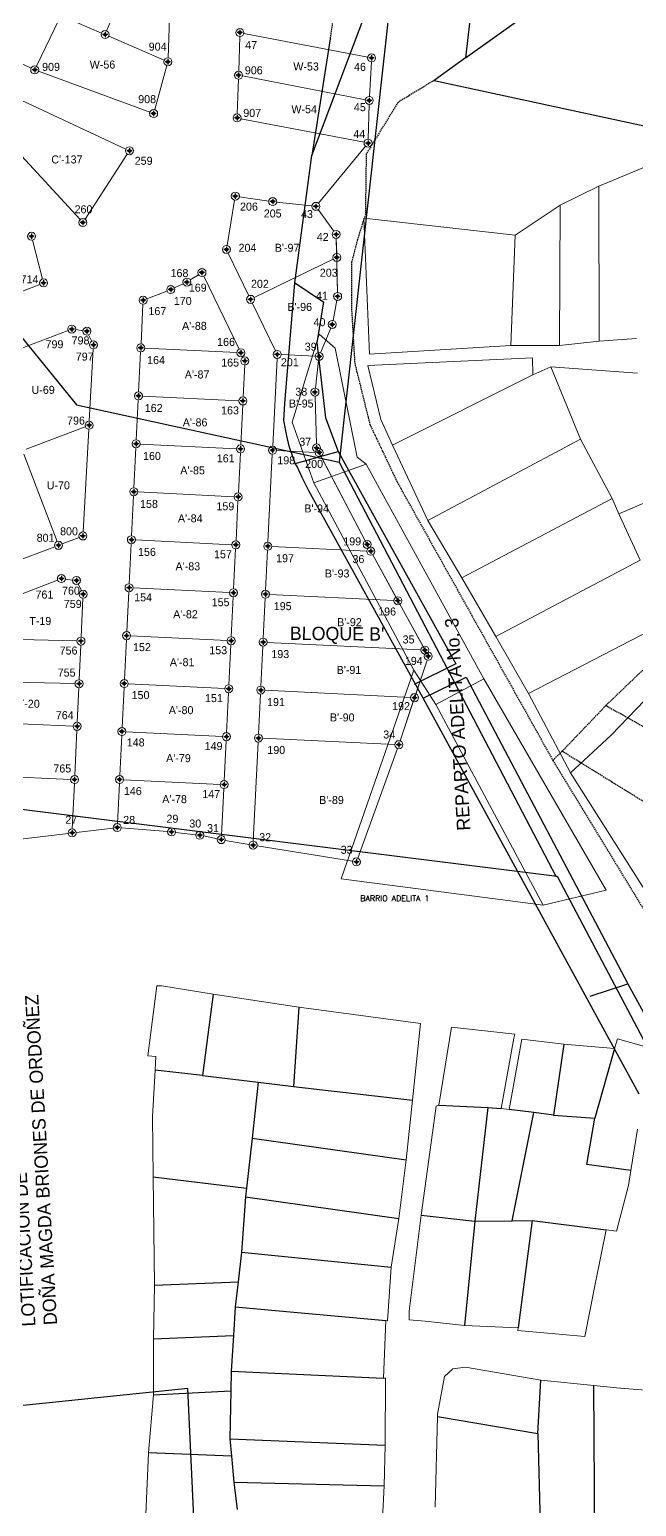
# Model space of a CAD drawing. Header units: millimetres. Extents: x 612074 to 614541, y 1316471 to 1317841.
# Drawn here: x 613299.2 to 613413, y 1317336.6 to 1317613.4 of the extents above; entities that cross this region are included whole.
import ezdxf
from ezdxf.enums import TextEntityAlignment as Align

# ---------------------------------------------------------------- set-up
doc = ezdxf.new("R2010")
doc.units = ezdxf.units.MM
doc.linetypes.add('HIDDEN', pattern=[0.375, 0.25, -0.125])
doc.layers.add('CAPA ROJA', color=1, linetype='Continuous')
doc.styles.add('MtXpl_Txt', font='txt_____.ttf')
doc.styles.add('Styledgn003', font='dgn003.shx')

msp = doc.modelspace()

# ---------------------------------------------------------------- linework, layer by layer
at = {"layer": 'CAPA ROJA', "color": 1, "linetype": 'HIDDEN'}
for p, q in [((613359.05, 1317635.34), (613355.54, 1317611.66)), ((613375.04, 1317603.86), (613368.28, 1317599.76)), ((613368.28, 1317599.76), (613362.31, 1317590.05)), ((613362.31, 1317590.05), (613362.17, 1317578.77)), ((613362.17, 1317578.77), (613360.67, 1317574.04)), ((613360.67, 1317574.04), (613359.57, 1317569.78)), ((613359.57, 1317569.78), (613359.57, 1317561.08)), ((613359.57, 1317561.08), (613360.17, 1317550.86)), ((613360.17, 1317550.86), (613363.01, 1317539.39)), ((613363.01, 1317539.39), (613368.11, 1317528.61)), ((613368.11, 1317528.61), (613397.3, 1317476.44)), ((613415.79, 1317494.91), (613407.25, 1317486.72)), ((613407.25, 1317486.72), (613399.07, 1317478.17)), ((613407.25, 1317486.72), (613439.41, 1317468.76)), ((613399.07, 1317478.17), (613397.3, 1317476.44)), ((613397.3, 1317476.44), (613416, 1317445.76)), ((613399.07, 1317478.17), (613429.51, 1317459.36))]:
    msp.add_line(p, q, dxfattribs=at)
at = {"layer": 'CAPA ROJA', "color": 1, "linetype": 'Continuous'}
for p, q in [((613384.31, 1317636.87), (613380.94, 1317608.11)), ((613352.15, 1317589.8), (613368.31, 1317632.69)), ((613368.31, 1317632.69), (613357.28, 1317532.31)), ((613380.94, 1317608.11), (613400.54, 1317622.11)), ((613355.54, 1317611.66), (613352.15, 1317589.8)), ((613380.94, 1317608.11), (613375.04, 1317603.86)), ((613375.04, 1317603.86), (613507.98, 1317575.1)), ((613348.93, 1317565.94), (613352.15, 1317589.8)), ((613281.36, 1317575.87), (613308, 1317543.05)), ((613347.09, 1317543.33), (613348.93, 1317565.94)), ((613348.93, 1317565.94), (613354.3, 1317562.36)), ((613354.3, 1317562.36), (613353.05, 1317554.66)), ((613353.05, 1317554.66), (613354.69, 1317540.61)), ((613308, 1317543.05), (613357.28, 1317532.31)), ((613346.9, 1317540.11), (613347.09, 1317543.33)), ((613347.46, 1317537.25), (613346.9, 1317540.11)), ((613354.69, 1317540.61), (613357.04, 1317534.3)), ((613347.87, 1317535.31), (613347.46, 1317537.25)), ((613349, 1317532.06), (613347.87, 1317535.31)), ((613349, 1317532.06), (613357.04, 1317534.3)), ((613349.37, 1317531.54), (613349, 1317532.06)), ((613357.04, 1317534.3), (613379.13, 1317494.51)), ((613357.28, 1317532.31), (613397.84, 1317454.74)), ((613350.38, 1317529.31), (613349.37, 1317531.54)), ((613351.54, 1317526.94), (613350.38, 1317529.31)), ((613372.97, 1317488.11), (613351.54, 1317526.94)), ((613379.13, 1317494.51), (613371.31, 1317490.64)), ((613372.97, 1317488.11), (613381.05, 1317492.02)), ((613381.05, 1317492.02), (613411.36, 1317434.57)), ((613413.51, 1317413.9), (613372.97, 1317488.11)), ((613285.06, 1317468.86), (613398.1, 1317454.74)), ((613397.84, 1317454.74), (613398.1, 1317454.74)), ((613398.1, 1317454.74), (613423.45, 1317406.67)), ((613404.27, 1317432.23), (613411.36, 1317434.57)), ((613411.36, 1317434.57), (613421.95, 1317415.09)), ((613328.89, 1317358.75), (613287.98, 1317354.48)), ((613333.36, 1317262.67), (613328.89, 1317358.75))]:
    msp.add_line(p, q, dxfattribs=at)
at = {"layer": 'CAPA ROJA', "color": 1, "linetype": 'Continuous', "lineweight": 13}
for p, q in [((613313.67, 1317613.14), (613320.22, 1317628.29)), ((613320.22, 1317628.29), (613313.67, 1317613.14)), ((613325.19, 1317608.11), (613325.8, 1317625.93)), ((613299.51, 1317606.17), (613276.45, 1317616.98)), ((613300.51, 1317606.52), (613304.79, 1317615.35)), ((613304.79, 1317615.35), (613300.51, 1317606.52)), ((613305.8, 1317615.73), (613312.69, 1317612.75)), ((613305.8, 1317615.73), (613312.69, 1317612.75)), ((613314.06, 1317612.16), (613324.48, 1317607.66)), ((613314.06, 1317612.16), (613324.48, 1317607.66)), ((613338.63, 1317612.08), (613338.43, 1317605.59)), ((613362.6, 1317608.22), (613339.39, 1317612.69)), ((613362.6, 1317608.22), (613339.39, 1317612.69)), ((613324.96, 1317606.64), (613322.68, 1317598.39)), ((613362.94, 1317600.87), (613363.29, 1317607.33)), ((613362.94, 1317600.87), (613363.29, 1317607.33)), ((613321.77, 1317597.92), (613300.89, 1317605.59)), ((613338.37, 1317604.09), (613338.13, 1317597.59)), ((613339.14, 1317604.7), (613362.16, 1317600.26)), ((613362.16, 1317600.26), (613339.14, 1317604.7)), ((613296.83, 1317600.56), (613317.26, 1317591.01)), ((613362.68, 1317592.88), (613362.88, 1317599.37)), ((613362.68, 1317592.88), (613362.88, 1317599.37)), ((613338.84, 1317596.7), (613361.92, 1317592.27)), ((613308.7, 1317577.8), (613292.74, 1317595.09)), ((613317.53, 1317590.06), (613309.62, 1317577.87)), ((613353.37, 1317580.85), (613362.18, 1317591.55)), ((613405.94, 1317584.03), (613414.77, 1317587.73)), ((613344.05, 1317581.27), (613338.53, 1317582.08)), ((613398.67, 1317580.48), (613405.94, 1317584.03)), ((613405.94, 1317584.03), (613405.98, 1317554.99)), ((613337.66, 1317581.45), (613336.23, 1317572.93)), ((613352.15, 1317580.35), (613345.53, 1317581.08)), ((613356.23, 1317575.63), (613353.34, 1317579.66)), ((613356.23, 1317575.63), (613353.34, 1317579.66)), ((613390.26, 1317574.85), (613398.67, 1317580.48)), ((613398.56, 1317554.21), (613398.67, 1317580.48)), ((613361.86, 1317578.08), (613390.26, 1317574.85)), ((613362.93, 1317552.59), (613361.86, 1317578.08)), ((613301.65, 1317566.63), (613299.77, 1317573.93)), ((613356.95, 1317564.15), (613356.69, 1317574.27)), ((613356.8, 1317571.44), (613356.7, 1317574.27)), ((613389.41, 1317554.16), (613390.26, 1317574.85)), ((613336.44, 1317571.51), (613340.31, 1317563.52)), ((613356.15, 1317570.36), (613341.31, 1317563.17)), ((613341.31, 1317563.17), (613356.15, 1317570.36)), ((613356.95, 1317564.15), (613356.84, 1317569.94)), ((613275.79, 1317555.97), (613301.14, 1317565.64)), ((613328.03, 1317565.76), (613326.36, 1317564.98)), ((613330.91, 1317567.46), (613329.35, 1317566.47)), ((613338.51, 1317553.49), (613331.87, 1317567.19)), ((613324.98, 1317564.4), (613321.21, 1317562.94)), ((613356.1, 1317558.86), (613356.83, 1317562.66)), ((613356.1, 1317558.86), (613356.83, 1317562.66)), ((613320.47, 1317561.93), (613320.11, 1317554.49)), ((613340.97, 1317562.17), (613345.31, 1317553.2)), ((613306.43, 1317556.99), (613292.22, 1317551.6)), ((613309.22, 1317556.97), (613307.87, 1317557.16)), ((613353.78, 1317552.84), (613355.67, 1317557.43)), ((613353.78, 1317552.84), (613355.67, 1317557.43)), ((613310.87, 1317554.97), (613310.29, 1317556.2)), ((613348.42, 1317539.8), (613353.5, 1317556.34)), ((613353.5, 1317556.34), (613356.51, 1317553.69)), ((613389.41, 1317554.16), (613362.93, 1317552.59)), ((613398.56, 1317554.21), (613389.41, 1317554.16)), ((613405.98, 1317554.99), (613398.56, 1317554.21)), ((613413, 1317555.48), (613405.98, 1317554.99)), ((613310.41, 1317539.98), (613311.15, 1317553.54)), ((613320.03, 1317552.99), (613319.66, 1317545.5)), ((613338.09, 1317552.85), (613320.82, 1317553.7)), ((613320.82, 1317553.7), (613338.09, 1317552.85)), ((613339.25, 1317551.97), (613339.16, 1317552.14)), ((613345.6, 1317551.78), (613344.79, 1317535.3)), ((613352.74, 1317552.18), (613346.39, 1317552.49)), ((613346.39, 1317552.49), (613352.74, 1317552.18)), ((613352.8, 1317546.21), (613353.4, 1317551.4)), ((613352.8, 1317546.21), (613353.4, 1317551.4)), ((613356.51, 1317553.69), (613360.62, 1317533.27)), ((613362.65, 1317550.45), (613393.5, 1317551.89)), ((613393.5, 1317551.89), (613393.57, 1317548.67)), ((613339.24, 1317544.54), (613339.54, 1317550.54)), ((613365.05, 1317540.34), (613362.65, 1317550.45)), ((613393.57, 1317548.67), (613367.24, 1317535.54)), ((613393.57, 1317548.67), (613396.95, 1317550.17)), ((613396.95, 1317550.17), (613413.15, 1317549.01)), ((613396.95, 1317550.17), (613402.5, 1317536.61)), ((613319.59, 1317544), (613319.22, 1317536.51)), ((613338.46, 1317543.83), (613320.37, 1317544.72)), ((613320.37, 1317544.72), (613338.46, 1317543.83)), ((613338.8, 1317535.55), (613339.17, 1317543.04)), ((613353, 1317535.74), (613352.74, 1317544.71)), ((613353, 1317535.74), (613352.74, 1317544.71)), ((613367.24, 1317535.54), (613365.05, 1317540.34)), ((613298.6, 1317534.77), (613309.67, 1317538.97)), ((613309.67, 1317538.97), (613298.6, 1317534.77)), ((613309.27, 1317519.24), (613310.33, 1317538.49)), ((613352.52, 1317528.43), (613348.42, 1317539.8)), ((613319.15, 1317535.02), (613318.78, 1317527.53)), ((613338.01, 1317534.84), (613319.93, 1317535.73)), ((613319.93, 1317535.73), (613338.01, 1317534.84)), ((613353.13, 1317534.78), (613353.37, 1317534.32)), ((613373.89, 1317521.4), (613367.24, 1317535.54)), ((613402.5, 1317536.61), (613373.89, 1317521.4)), ((613402.5, 1317536.61), (613408.42, 1317525.54)), ((613298.16, 1317533.8), (613304.37, 1317517.45)), ((613304.37, 1317517.45), (613298.16, 1317533.8)), ((613338.36, 1317526.56), (613338.73, 1317534.05)), ((613344.72, 1317533.8), (613343.91, 1317517.32)), ((613352.73, 1317534.16), (613345.51, 1317534.51)), ((613345.51, 1317534.51), (613352.73, 1317534.16)), ((613362.34, 1317531.95), (613352.52, 1317528.43)), ((613362.84, 1317516.29), (613353.37, 1317534.32)), ((613362.14, 1317517.56), (613353.82, 1317533.45)), ((613360.62, 1317533.27), (613362.34, 1317531.95)), ((613362.34, 1317531.95), (613384.37, 1317491.73)), ((613337.57, 1317525.85), (613319.49, 1317526.74)), ((613319.49, 1317526.74), (613337.57, 1317525.85)), ((613371.26, 1317493.33), (613352.52, 1317528.43)), ((613419.4, 1317526.82), (613409.65, 1317522.65)), ((613318.7, 1317526.03), (613318.34, 1317518.54)), ((613337.92, 1317517.58), (613338.28, 1317525.07)), ((613380.26, 1317510.65), (613408.42, 1317525.54)), ((613409.65, 1317522.65), (613408.42, 1317525.54)), ((613380.26, 1317510.65), (613373.89, 1317521.4)), ((613413.67, 1317513.93), (613409.65, 1317522.65)), ((613305.34, 1317517.01), (613308.53, 1317518.22)), ((613295.99, 1317513.46), (613303.94, 1317516.48)), ((613318.26, 1317517.04), (613317.89, 1317509.55)), ((613337.13, 1317516.86), (613319.05, 1317517.75)), ((613319.05, 1317517.75), (613337.13, 1317516.86)), ((613337.47, 1317508.59), (613337.84, 1317516.08)), ((613343.84, 1317515.82), (613343.47, 1317508.33)), ((613362.44, 1317515.66), (613344.62, 1317516.54)), ((613344.62, 1317516.54), (613362.44, 1317515.66)), ((613362.82, 1317516.28), (613362.85, 1317516.24)), ((613373.6, 1317496.61), (613363.54, 1317514.97)), ((613367.9, 1317507.02), (613363.54, 1317514.97)), ((613386.61, 1317499.64), (613413.67, 1317513.93)), ((613304.48, 1317510.23), (613292.33, 1317505.5)), ((613307.27, 1317510.24), (613305.92, 1317510.41)), ((613386.61, 1317499.64), (613380.26, 1317510.65)), ((613308.93, 1317508.25), (613308.34, 1317509.47)), ((613317.82, 1317508.05), (613317.45, 1317500.56)), ((613336.69, 1317507.88), (613318.61, 1317508.77)), ((613318.61, 1317508.77), (613336.69, 1317507.88)), ((613337.03, 1317499.6), (613337.4, 1317507.09)), ((613367.51, 1317506.4), (613344.18, 1317507.55)), ((613344.18, 1317507.55), (613367.51, 1317506.4)), ((613308.89, 1317499.55), (613309.23, 1317506.82)), ((613343.39, 1317506.84), (613343.03, 1317499.35)), ((613372.97, 1317497.76), (613368.62, 1317505.71)), ((613419.3, 1317502.77), (613392.72, 1317488.96)), ((613308.11, 1317498.82), (613294.74, 1317499.14)), ((613294.74, 1317499.14), (613308.11, 1317498.82)), ((613317.38, 1317499.07), (613317.01, 1317491.58)), ((613336.25, 1317498.89), (613318.16, 1317499.78)), ((613318.16, 1317499.78), (613336.25, 1317498.89)), ((613392.72, 1317488.96), (613386.61, 1317499.64)), ((613308.52, 1317491.56), (613308.82, 1317498.05)), ((613336.59, 1317490.61), (613336.96, 1317498.1)), ((613342.95, 1317497.85), (613342.59, 1317490.36)), ((613342.95, 1317497.85), (613342.59, 1317490.36)), ((613372.58, 1317497.14), (613343.74, 1317498.56)), ((613343.74, 1317498.56), (613372.58, 1317497.14)), ((613372.58, 1317497.14), (613343.74, 1317498.56)), ((613343.74, 1317498.56), (613372.58, 1317497.14)), ((613373.6, 1317496.61), (613373.69, 1317496.45)), ((613373.6, 1317496.61), (613373.69, 1317496.45)), ((613357.62, 1317454.24), (613371.26, 1317493.33)), ((613368.68, 1317480.09), (613373.72, 1317495.24)), ((613371.26, 1317493.33), (613375.35, 1317486.93)), ((613371.62, 1317488.9), (613373.72, 1317495.24)), ((613371.62, 1317488.9), (613373.72, 1317495.24)), ((613289.22, 1317491.27), (613307.74, 1317490.83)), ((613307.74, 1317490.83), (613289.22, 1317491.27)), ((613335.81, 1317489.9), (613317.72, 1317490.79)), ((613317.72, 1317490.79), (613335.81, 1317489.9)), ((613384.37, 1317491.73), (613375.35, 1317486.93)), ((613384.37, 1317491.73), (613407.29, 1317452.09)), ((613308.16, 1317483.57), (613308.45, 1317490.06)), ((613316.94, 1317490.08), (613316.57, 1317482.59)), ((613336.15, 1317481.63), (613336.52, 1317489.11)), ((613342.51, 1317488.86), (613342.14, 1317481.37)), ((613370.63, 1317488.23), (613343.3, 1317489.57)), ((613343.3, 1317489.57), (613370.63, 1317488.23)), ((613370.63, 1317488.23), (613343.3, 1317489.57)), ((613343.3, 1317489.57), (613370.63, 1317488.23)), ((613400.6, 1317474.08), (613392.72, 1317488.96)), ((613414.56, 1317487.74), (613408.22, 1317481.18)), ((613368.68, 1317480.09), (613371.14, 1317487.48)), ((613395.5, 1317449.33), (613375.35, 1317486.93)), ((613292.22, 1317483.55), (613307.37, 1317482.85)), ((613307.37, 1317482.85), (613292.22, 1317483.55)), ((613307.7, 1317473.58), (613308.09, 1317482.07)), ((613316.49, 1317481.09), (613316.12, 1317473.6)), ((613335.36, 1317480.91), (613317.28, 1317481.8)), ((613317.28, 1317481.8), (613335.36, 1317480.91)), ((613335.71, 1317472.64), (613336.08, 1317480.13)), ((613342.07, 1317479.87), (613341.16, 1317461.3)), ((613367.69, 1317479.42), (613342.86, 1317480.59)), ((613342.86, 1317480.59), (613367.69, 1317479.42)), ((613408.22, 1317481.18), (613400.6, 1317474.08)), ((613360.73, 1317458.11), (613368.19, 1317478.68)), ((613360.73, 1317458.11), (613368.19, 1317478.68)), ((613286.36, 1317473.81), (613306.91, 1317472.86)), ((613306.91, 1317472.86), (613286.36, 1317473.81)), ((613419.57, 1317444.18), (613400.6, 1317474.08)), ((613307.23, 1317463.59), (613307.63, 1317472.08)), ((613316.05, 1317472.1), (613315.69, 1317464.59)), ((613334.92, 1317471.93), (613316.84, 1317472.82)), ((613316.84, 1317472.82), (613334.92, 1317471.93)), ((613335.2, 1317462.33), (613335.63, 1317471.14)), ((613288.85, 1317460.63), (613306.46, 1317462.75)), ((613288.85, 1317460.63), (613306.46, 1317462.75)), ((613307.94, 1317462.93), (613314.91, 1317463.75)), ((613316.4, 1317463.78), (613325.09, 1317463.08)), ((613316.4, 1317463.78), (613325.09, 1317463.08)), ((613326.58, 1317462.94), (613330.36, 1317462.51)), ((613326.58, 1317462.94), (613330.36, 1317462.51)), ((613331.84, 1317462.27), (613334.43, 1317461.73)), ((613331.84, 1317462.27), (613334.43, 1317461.73)), ((613335.9, 1317461.45), (613340.38, 1317460.68)), ((613341.86, 1317460.43), (613359.74, 1317457.52)), ((613341.86, 1317460.43), (613359.74, 1317457.52)), ((613387.45, 1317450.38), (613357.62, 1317454.24)), ((613407.29, 1317452.09), (613395.5, 1317449.33)), ((613395.5, 1317449.33), (613387.45, 1317450.38)), ((613321.41, 1317421.04), (613323.05, 1317434.21)), ((613323.05, 1317434.21), (613324.03, 1317434.21)), ((613324.03, 1317434.21), (613333.61, 1317432.65)), ((613333.61, 1317432.65), (613349.69, 1317430.18)), ((613349.69, 1317430.18), (613372.47, 1317427.12)), ((613372.47, 1317427.12), (613370.97, 1317412.75)), ((613375.95, 1317411.85), (613378.33, 1317426.46)), ((613378.33, 1317426.46), (613390.17, 1317425.12)), ((613387.63, 1317411.22), (613389.98, 1317424.4)), ((613389.12, 1317411.03), (613391.47, 1317424.22)), ((613390.17, 1317425.12), (613389.98, 1317424.4)), ((613391.47, 1317424.22), (613399.36, 1317423.24)), ((613408.87, 1317422.41), (613409.44, 1317424.26)), ((613409.44, 1317424.26), (613418.46, 1317421.69)), ((613399.36, 1317423.24), (613408.87, 1317422.41)), ((613322.92, 1317420.92), (613321.41, 1317421.04)), ((613322.28, 1317409.61), (613322.75, 1317418.38)), ((613322.75, 1317418.38), (613322.92, 1317420.92)), ((613370.97, 1317412.75), (613369.83, 1317401.58)), ((613372.65, 1317391.23), (613375.44, 1317411.66)), ((613375.44, 1317411.66), (613375.95, 1317411.85)), ((613389.12, 1317411.03), (613387.63, 1317411.22)), ((613322.41, 1317398.37), (613322.28, 1317409.61)), ((613413.2, 1317407.32), (613411.94, 1317399.58)), ((613369.83, 1317401.58), (613368.45, 1317390.57)), ((613411.94, 1317399.58), (613411.49, 1317396.79)), ((613322.65, 1317378.09), (613322.41, 1317398.37)), ((613411.49, 1317396.79), (613409.21, 1317388.21)), ((613370.36, 1317373.19), (613372.65, 1317391.23)), ((613367.03, 1317381.45), (613368.45, 1317390.57)), ((613407.28, 1317388.45), (613405.24, 1317378.28)), ((613409.21, 1317388.21), (613407.28, 1317388.45)), ((613366.34, 1317371.4), (613367.03, 1317381.45)), ((613322.46, 1317368.05), (613322.65, 1317378.09)), ((613405.24, 1317378.28), (613403.3, 1317368.44)), ((613365.58, 1317360.68), (613365.98, 1317371.44)), ((613365.98, 1317371.44), (613366.34, 1317371.4)), ((613370.35, 1317371.61), (613370.36, 1317373.19)), ((613373.37, 1317371.32), (613370.35, 1317371.61)), ((613380.73, 1317370.54), (613373.37, 1317371.32)), ((613390.83, 1317370.12), (613380.73, 1317370.54)), ((613390.76, 1317369.58), (613390.83, 1317370.12)), ((613403.3, 1317368.44), (613390.76, 1317369.58)), ((613322.44, 1317357.55), (613322.46, 1317368.05)), ((613365.96, 1317360.67), (613365.58, 1317360.68)), ((613365.85, 1317348.09), (613365.96, 1317360.67)), ((613375.68, 1317353.88), (613377, 1317360.96)), ((613377, 1317360.96), (613378.56, 1317362.42)), ((613378.56, 1317362.42), (613380.95, 1317362.72)), ((613380.95, 1317362.72), (613395.05, 1317360.29)), ((613395.05, 1317360.29), (613404.96, 1317359.28)), ((613321.51, 1317346.66), (613322.44, 1317357.55)), ((613404.96, 1317359.28), (613409.22, 1317358.85)), ((613409.22, 1317358.85), (613414.65, 1317358.39)), ((613375.23, 1317336.46), (613375.67, 1317353.48)), ((613375.67, 1317353.48), (613375.68, 1317353.88)), ((613321.04, 1317335.17), (613321.51, 1317346.66)), ((613365.68, 1317340.5), (613365.85, 1317348.09)), ((613364.9, 1317325.43), (613365.68, 1317340.5))]:
    msp.add_line(p, q, dxfattribs=at)
at = {"layer": 'CAPA ROJA', "color": 0, "linetype": 'ByBlock', "lineweight": -2}
for p, q in [((613313.87, 1317612.45), (613312.87, 1317612.45)), ((613313.87, 1317612.45), (613312.87, 1317612.45)), ((613313.87, 1317612.45), (613312.87, 1317612.45)), ((613313.37, 1317612.95), (613313.37, 1317611.95)), ((613313.37, 1317612.95), (613313.37, 1317611.95)), ((613313.37, 1317612.95), (613313.37, 1317611.95)), ((613339.15, 1317612.83), (613338.15, 1317612.83)), ((613339.15, 1317612.83), (613338.15, 1317612.83)), ((613338.65, 1317613.33), (613338.65, 1317612.33)), ((613338.65, 1317613.33), (613338.65, 1317612.33)), ((613325.66, 1317607.36), (613324.66, 1317607.36)), ((613325.66, 1317607.36), (613324.66, 1317607.36)), ((613325.16, 1317607.86), (613325.16, 1317606.86)), ((613325.16, 1317607.86), (613325.16, 1317606.86)), ((613363.83, 1317608.08), (613362.83, 1317608.08)), ((613363.83, 1317608.08), (613362.83, 1317608.08)), ((613363.33, 1317608.58), (613363.33, 1317607.58)), ((613363.33, 1317608.58), (613363.33, 1317607.58)), ((613300.68, 1317605.85), (613299.69, 1317605.85)), ((613300.68, 1317605.85), (613299.69, 1317605.85)), ((613300.18, 1317606.35), (613300.18, 1317605.35)), ((613300.18, 1317606.35), (613300.18, 1317605.35)), ((613338.9, 1317604.84), (613337.9, 1317604.84)), ((613338.9, 1317604.84), (613337.9, 1317604.84)), ((613338.4, 1317605.34), (613338.4, 1317604.34)), ((613338.4, 1317605.34), (613338.4, 1317604.34)), ((613363.4, 1317600.12), (613362.4, 1317600.12)), ((613363.4, 1317600.12), (613362.4, 1317600.12)), ((613363.4, 1317600.12), (613362.4, 1317600.12)), ((613362.9, 1317600.62), (613362.9, 1317599.62)), ((613362.9, 1317600.62), (613362.9, 1317599.62)), ((613362.9, 1317600.62), (613362.9, 1317599.62)), ((613322.98, 1317597.66), (613321.98, 1317597.66)), ((613322.48, 1317598.16), (613322.48, 1317597.16)), ((613338.61, 1317596.84), (613337.61, 1317596.84)), ((613338.11, 1317597.34), (613338.11, 1317596.34)), ((613318.44, 1317590.69), (613317.44, 1317590.69)), ((613317.94, 1317591.19), (613317.94, 1317590.19)), ((613363.16, 1317592.13), (613362.16, 1317592.13)), ((613363.16, 1317592.13), (613362.16, 1317592.13)), ((613362.66, 1317592.63), (613362.66, 1317591.63)), ((613362.66, 1317592.63), (613362.66, 1317591.63)), ((613338.29, 1317582.18), (613337.29, 1317582.18)), ((613337.79, 1317582.68), (613337.79, 1317581.68)), ((613344.79, 1317581.66), (613344.79, 1317580.66)), ((613345.29, 1317581.16), (613344.29, 1317581.16)), ((613353.4, 1317580.27), (613352.4, 1317580.27)), ((613353.4, 1317580.27), (613352.4, 1317580.27)), ((613352.9, 1317580.77), (613352.9, 1317579.77)), ((613352.9, 1317580.77), (613352.9, 1317579.77)), ((613309.71, 1317577.24), (613308.71, 1317577.24)), ((613309.21, 1317577.74), (613309.21, 1317576.74)), ((613300.09, 1317574.66), (613299.09, 1317574.66)), ((613299.59, 1317575.16), (613299.59, 1317574.16)), ((613357.17, 1317575.02), (613356.17, 1317575.02)), ((613357.17, 1317575.02), (613356.17, 1317575.02)), ((613356.67, 1317575.52), (613356.67, 1317574.52)), ((613356.67, 1317575.52), (613356.67, 1317574.52)), ((613336.61, 1317572.19), (613335.61, 1317572.19)), ((613336.11, 1317572.69), (613336.11, 1317571.69)), ((613357.32, 1317570.69), (613356.32, 1317570.69)), ((613357.32, 1317570.69), (613356.32, 1317570.69)), ((613356.82, 1317571.19), (613356.82, 1317570.19)), ((613356.82, 1317571.19), (613356.82, 1317570.19)), ((613332.04, 1317567.87), (613331.04, 1317567.87)), ((613331.54, 1317568.37), (613331.54, 1317567.37)), ((613302.34, 1317565.91), (613301.34, 1317565.91)), ((613301.84, 1317566.41), (613301.84, 1317565.41)), ((613325.68, 1317565.17), (613325.68, 1317564.17)), ((613329.22, 1317566.07), (613328.22, 1317566.07)), ((613328.72, 1317566.57), (613328.72, 1317565.57)), ((613321.01, 1317562.67), (613320.01, 1317562.67)), ((613320.51, 1317563.17), (613320.51, 1317562.17)), ((613326.18, 1317564.67), (613325.18, 1317564.67)), ((613341.14, 1317562.84), (613340.14, 1317562.84)), ((613341.14, 1317562.84), (613340.14, 1317562.84)), ((613340.64, 1317563.34), (613340.64, 1317562.34)), ((613340.64, 1317563.34), (613340.64, 1317562.34)), ((613357.47, 1317563.4), (613356.47, 1317563.4)), ((613357.47, 1317563.4), (613356.47, 1317563.4)), ((613356.97, 1317563.9), (613356.97, 1317562.9)), ((613356.97, 1317563.9), (613356.97, 1317562.9)), ((613307.63, 1317557.26), (613306.63, 1317557.26)), ((613307.13, 1317557.76), (613307.13, 1317556.76)), ((613310.47, 1317556.87), (613309.47, 1317556.87)), ((613309.97, 1317557.37), (613309.97, 1317556.37)), ((613356.46, 1317558.13), (613355.46, 1317558.13)), ((613356.46, 1317558.13), (613355.46, 1317558.13)), ((613355.96, 1317558.63), (613355.96, 1317557.63)), ((613355.96, 1317558.63), (613355.96, 1317557.63)), ((613311.69, 1317554.29), (613310.69, 1317554.29)), ((613311.19, 1317554.79), (613311.19, 1317553.79)), ((613320.07, 1317554.24), (613320.07, 1317553.24)), ((613320.07, 1317554.24), (613320.07, 1317553.24)), ((613320.57, 1317553.74), (613319.57, 1317553.74)), ((613320.57, 1317553.74), (613319.57, 1317553.74)), ((613339.33, 1317552.82), (613338.33, 1317552.82)), ((613339.33, 1317552.82), (613338.33, 1317552.82)), ((613338.83, 1317553.32), (613338.83, 1317552.32)), ((613338.83, 1317553.32), (613338.83, 1317552.32)), ((613340.07, 1317551.29), (613339.07, 1317551.29)), ((613339.57, 1317551.79), (613339.57, 1317550.79)), ((613346.14, 1317552.53), (613345.14, 1317552.53)), ((613346.14, 1317552.53), (613345.14, 1317552.53)), ((613345.64, 1317553.03), (613345.64, 1317552.03)), ((613345.64, 1317553.03), (613345.64, 1317552.03)), ((613353.99, 1317552.14), (613352.99, 1317552.14)), ((613353.99, 1317552.14), (613352.99, 1317552.14)), ((613353.99, 1317552.14), (613352.99, 1317552.14)), ((613353.49, 1317552.64), (613353.49, 1317551.64)), ((613353.49, 1317552.64), (613353.49, 1317551.64)), ((613353.49, 1317552.64), (613353.49, 1317551.64)), ((613352.72, 1317545.96), (613352.72, 1317544.96)), ((613352.72, 1317545.96), (613352.72, 1317544.96)), ((613320.13, 1317544.75), (613319.13, 1317544.75)), ((613320.13, 1317544.75), (613319.13, 1317544.75)), ((613319.63, 1317545.25), (613319.63, 1317544.25)), ((613319.63, 1317545.25), (613319.63, 1317544.25)), ((613339.7, 1317543.79), (613338.7, 1317543.79)), ((613339.7, 1317543.79), (613338.7, 1317543.79)), ((613339.2, 1317544.29), (613339.2, 1317543.29)), ((613339.2, 1317544.29), (613339.2, 1317543.29)), ((613353.22, 1317545.46), (613352.22, 1317545.46)), ((613353.22, 1317545.46), (613352.22, 1317545.46)), ((613310.87, 1317539.24), (613309.87, 1317539.24)), ((613310.87, 1317539.24), (613309.87, 1317539.24)), ((613310.37, 1317539.74), (613310.37, 1317538.74)), ((613310.37, 1317539.74), (613310.37, 1317538.74)), ((613319.68, 1317535.77), (613318.68, 1317535.77)), ((613319.68, 1317535.77), (613318.68, 1317535.77)), ((613319.18, 1317536.27), (613319.18, 1317535.27)), ((613319.18, 1317536.27), (613319.18, 1317535.27)), ((613339.26, 1317534.8), (613338.26, 1317534.8)), ((613339.26, 1317534.8), (613338.26, 1317534.8)), ((613338.76, 1317535.3), (613338.76, 1317534.3)), ((613338.76, 1317535.3), (613338.76, 1317534.3)), ((613344.76, 1317535.05), (613344.76, 1317534.05)), ((613344.76, 1317535.05), (613344.76, 1317534.05)), ((613353.52, 1317534.99), (613352.52, 1317534.99)), ((613353.52, 1317534.99), (613352.52, 1317534.99)), ((613353.02, 1317535.49), (613353.02, 1317534.49)), ((613353.02, 1317535.49), (613353.02, 1317534.49)), ((613353.48, 1317534.62), (613353.48, 1317533.62)), ((613353.48, 1317534.62), (613353.48, 1317533.62)), ((613345.26, 1317534.55), (613344.26, 1317534.55)), ((613345.26, 1317534.55), (613344.26, 1317534.55)), ((613353.98, 1317534.12), (613352.98, 1317534.12)), ((613353.98, 1317534.12), (613352.98, 1317534.12)), ((613319.24, 1317526.78), (613318.24, 1317526.78)), ((613319.24, 1317526.78), (613318.24, 1317526.78)), ((613318.74, 1317527.28), (613318.74, 1317526.28)), ((613318.74, 1317527.28), (613318.74, 1317526.28)), ((613338.32, 1317526.31), (613338.32, 1317525.31)), ((613338.32, 1317526.31), (613338.32, 1317525.31)), ((613338.82, 1317525.81), (613337.82, 1317525.81)), ((613338.82, 1317525.81), (613337.82, 1317525.81)), ((613309.73, 1317518.49), (613308.73, 1317518.49)), ((613309.23, 1317518.99), (613309.23, 1317517.99)), ((613318.3, 1317518.29), (613318.3, 1317517.29)), ((613318.3, 1317518.29), (613318.3, 1317517.29)), ((613305.14, 1317516.74), (613304.14, 1317516.74)), ((613305.14, 1317516.74), (613304.14, 1317516.74)), ((613304.64, 1317517.24), (613304.64, 1317516.24)), ((613304.64, 1317517.24), (613304.64, 1317516.24)), ((613318.8, 1317517.79), (613317.8, 1317517.79)), ((613318.8, 1317517.79), (613317.8, 1317517.79)), ((613338.38, 1317516.83), (613337.38, 1317516.83)), ((613338.38, 1317516.83), (613337.38, 1317516.83)), ((613337.88, 1317517.33), (613337.88, 1317516.33)), ((613337.88, 1317517.33), (613337.88, 1317516.33)), ((613344.37, 1317516.57), (613343.37, 1317516.57)), ((613344.37, 1317516.57), (613343.37, 1317516.57)), ((613343.87, 1317517.07), (613343.87, 1317516.07)), ((613343.87, 1317517.07), (613343.87, 1317516.07)), ((613362.99, 1317516.9), (613361.99, 1317516.9)), ((613362.49, 1317517.4), (613362.49, 1317516.4)), ((613363.68, 1317515.62), (613362.68, 1317515.62)), ((613363.68, 1317515.62), (613362.68, 1317515.62)), ((613363.68, 1317515.62), (613362.68, 1317515.62)), ((613363.18, 1317516.12), (613363.18, 1317515.12)), ((613363.18, 1317516.12), (613363.18, 1317515.12)), ((613363.18, 1317516.12), (613363.18, 1317515.12)), ((613305.68, 1317510.5), (613304.68, 1317510.5)), ((613305.18, 1317511), (613305.18, 1317510)), ((613308.51, 1317510.15), (613307.51, 1317510.15)), ((613308.01, 1317510.65), (613308.01, 1317509.65)), ((613309.76, 1317507.57), (613308.76, 1317507.57)), ((613309.26, 1317508.07), (613309.26, 1317507.07)), ((613318.36, 1317508.8), (613317.36, 1317508.8)), ((613318.36, 1317508.8), (613317.36, 1317508.8)), ((613317.86, 1317509.3), (613317.86, 1317508.3)), ((613317.86, 1317509.3), (613317.86, 1317508.3)), ((613337.94, 1317507.84), (613336.94, 1317507.84)), ((613337.94, 1317507.84), (613336.94, 1317507.84)), ((613337.44, 1317508.34), (613337.44, 1317507.34)), ((613337.44, 1317508.34), (613337.44, 1317507.34)), ((613343.93, 1317507.58), (613342.93, 1317507.58)), ((613343.93, 1317507.58), (613342.93, 1317507.58)), ((613343.43, 1317508.08), (613343.43, 1317507.08)), ((613343.43, 1317508.08), (613343.43, 1317507.08)), ((613368.76, 1317506.36), (613367.76, 1317506.36)), ((613368.76, 1317506.36), (613367.76, 1317506.36)), ((613368.26, 1317506.86), (613368.26, 1317505.86)), ((613368.26, 1317506.86), (613368.26, 1317505.86)), ((613309.36, 1317498.8), (613308.36, 1317498.8)), ((613309.36, 1317498.8), (613308.36, 1317498.8)), ((613308.86, 1317499.3), (613308.86, 1317498.3)), ((613308.86, 1317499.3), (613308.86, 1317498.3)), ((613317.91, 1317499.81), (613316.91, 1317499.81)), ((613317.91, 1317499.81), (613316.91, 1317499.81)), ((613317.41, 1317500.31), (613317.41, 1317499.31)), ((613317.41, 1317500.31), (613317.41, 1317499.31)), ((613337.5, 1317498.85), (613336.5, 1317498.85)), ((613337.5, 1317498.85), (613336.5, 1317498.85)), ((613337, 1317499.35), (613337, 1317498.35)), ((613337, 1317499.35), (613337, 1317498.35)), ((613343.49, 1317498.6), (613342.49, 1317498.6)), ((613343.49, 1317498.6), (613342.49, 1317498.6)), ((613343.49, 1317498.6), (613342.49, 1317498.6)), ((613343.49, 1317498.6), (613342.49, 1317498.6)), ((613342.99, 1317499.1), (613342.99, 1317498.1)), ((613342.99, 1317499.1), (613342.99, 1317498.1)), ((613342.99, 1317499.1), (613342.99, 1317498.1)), ((613342.99, 1317499.1), (613342.99, 1317498.1)), ((613373.83, 1317497.11), (613372.83, 1317497.11)), ((613373.83, 1317497.11), (613372.83, 1317497.11)), ((613373.83, 1317497.11), (613372.83, 1317497.11)), ((613373.83, 1317497.11), (613372.83, 1317497.11)), ((613373.33, 1317497.61), (613373.33, 1317496.61)), ((613373.33, 1317497.61), (613373.33, 1317496.61)), ((613373.33, 1317497.61), (613373.33, 1317496.61)), ((613373.33, 1317497.61), (613373.33, 1317496.61)), ((613374.46, 1317495.95), (613373.46, 1317495.95)), ((613374.46, 1317495.95), (613373.46, 1317495.95)), ((613374.46, 1317495.95), (613373.46, 1317495.95)), ((613374.46, 1317495.95), (613373.46, 1317495.95)), ((613373.96, 1317496.45), (613373.96, 1317495.45)), ((613373.96, 1317496.45), (613373.96, 1317495.45)), ((613373.96, 1317496.45), (613373.96, 1317495.45)), ((613373.96, 1317496.45), (613373.96, 1317495.45)), ((613308.99, 1317490.81), (613307.99, 1317490.81)), ((613308.99, 1317490.81), (613307.99, 1317490.81)), ((613308.49, 1317491.31), (613308.49, 1317490.31)), ((613308.49, 1317491.31), (613308.49, 1317490.31)), ((613317.47, 1317490.83), (613316.47, 1317490.83)), ((613317.47, 1317490.83), (613316.47, 1317490.83)), ((613316.97, 1317491.33), (613316.97, 1317490.33)), ((613316.97, 1317491.33), (613316.97, 1317490.33)), ((613336.55, 1317490.36), (613336.55, 1317489.36)), ((613336.55, 1317490.36), (613336.55, 1317489.36)), ((613337.05, 1317489.86), (613336.05, 1317489.86)), ((613337.05, 1317489.86), (613336.05, 1317489.86)), ((613343.05, 1317489.61), (613342.05, 1317489.61)), ((613343.05, 1317489.61), (613342.05, 1317489.61)), ((613343.05, 1317489.61), (613342.05, 1317489.61)), ((613343.05, 1317489.61), (613342.05, 1317489.61)), ((613342.55, 1317490.11), (613342.55, 1317489.11)), ((613342.55, 1317490.11), (613342.55, 1317489.11)), ((613342.55, 1317490.11), (613342.55, 1317489.11)), ((613342.55, 1317490.11), (613342.55, 1317489.11)), ((613371.88, 1317488.19), (613370.88, 1317488.19)), ((613371.88, 1317488.19), (613370.88, 1317488.19)), ((613371.88, 1317488.19), (613370.88, 1317488.19)), ((613371.88, 1317488.19), (613370.88, 1317488.19)), ((613371.38, 1317488.69), (613371.38, 1317487.69)), ((613371.38, 1317488.69), (613371.38, 1317487.69)), ((613371.38, 1317488.69), (613371.38, 1317487.69)), ((613371.38, 1317488.69), (613371.38, 1317487.69)), ((613308.62, 1317482.82), (613307.62, 1317482.82)), ((613308.62, 1317482.82), (613307.62, 1317482.82)), ((613308.12, 1317483.32), (613308.12, 1317482.32)), ((613308.12, 1317483.32), (613308.12, 1317482.32)), ((613316.53, 1317482.34), (613316.53, 1317481.34)), ((613316.53, 1317482.34), (613316.53, 1317481.34)), ((613317.03, 1317481.84), (613316.03, 1317481.84)), ((613317.03, 1317481.84), (613316.03, 1317481.84)), ((613336.61, 1317480.88), (613335.61, 1317480.88)), ((613336.61, 1317480.88), (613335.61, 1317480.88)), ((613336.11, 1317481.38), (613336.11, 1317480.38)), ((613336.11, 1317481.38), (613336.11, 1317480.38)), ((613342.61, 1317480.62), (613341.61, 1317480.62)), ((613342.61, 1317480.62), (613341.61, 1317480.62)), ((613342.11, 1317481.12), (613342.11, 1317480.12)), ((613342.11, 1317481.12), (613342.11, 1317480.12)), ((613368.94, 1317479.38), (613367.94, 1317479.38)), ((613368.94, 1317479.38), (613367.94, 1317479.38)), ((613368.94, 1317479.38), (613367.94, 1317479.38)), ((613368.44, 1317479.88), (613368.44, 1317478.88)), ((613368.44, 1317479.88), (613368.44, 1317478.88)), ((613368.44, 1317479.88), (613368.44, 1317478.88)), ((613308.16, 1317472.83), (613307.16, 1317472.83)), ((613308.16, 1317472.83), (613307.16, 1317472.83)), ((613307.66, 1317473.33), (613307.66, 1317472.33)), ((613307.66, 1317473.33), (613307.66, 1317472.33)), ((613316.59, 1317472.85), (613315.59, 1317472.85)), ((613316.59, 1317472.85), (613315.59, 1317472.85)), ((613316.09, 1317473.35), (613316.09, 1317472.35)), ((613316.09, 1317473.35), (613316.09, 1317472.35)), ((613336.17, 1317471.89), (613335.17, 1317471.89)), ((613336.17, 1317471.89), (613335.17, 1317471.89)), ((613335.67, 1317472.39), (613335.67, 1317471.39)), ((613335.67, 1317472.39), (613335.67, 1317471.39)), ((613307.7, 1317462.84), (613306.7, 1317462.84)), ((613307.7, 1317462.84), (613306.7, 1317462.84)), ((613307.2, 1317463.34), (613307.2, 1317462.34)), ((613307.2, 1317463.34), (613307.2, 1317462.34)), ((613316.15, 1317463.84), (613315.15, 1317463.84)), ((613316.15, 1317463.84), (613315.15, 1317463.84)), ((613315.65, 1317464.34), (613315.65, 1317463.34)), ((613315.65, 1317464.34), (613315.65, 1317463.34)), ((613326.34, 1317463.02), (613325.34, 1317463.02)), ((613326.34, 1317463.02), (613325.34, 1317463.02)), ((613325.84, 1317463.52), (613325.84, 1317462.52)), ((613325.84, 1317463.52), (613325.84, 1317462.52)), ((613331.11, 1317462.92), (613331.11, 1317461.92)), ((613331.11, 1317462.92), (613331.11, 1317461.92)), ((613331.61, 1317462.42), (613330.61, 1317462.42)), ((613331.61, 1317462.42), (613330.61, 1317462.42)), ((613335.66, 1317461.58), (613334.66, 1317461.58)), ((613335.66, 1317461.58), (613334.66, 1317461.58)), ((613335.16, 1317462.08), (613335.16, 1317461.08)), ((613335.16, 1317462.08), (613335.16, 1317461.08)), ((613341.62, 1317460.55), (613340.62, 1317460.55)), ((613341.62, 1317460.55), (613340.62, 1317460.55)), ((613341.12, 1317461.05), (613341.12, 1317460.05)), ((613341.12, 1317461.05), (613341.12, 1317460.05)), ((613360.98, 1317457.4), (613359.98, 1317457.4)), ((613360.98, 1317457.4), (613359.98, 1317457.4)), ((613360.48, 1317457.9), (613360.48, 1317456.9)), ((613360.48, 1317457.9), (613360.48, 1317456.9))]:
    msp.add_line(p, q, dxfattribs=at)
at = {"layer": 'CAPA ROJA', "color": 1, "linetype": 'Continuous', "lineweight": -3}
for p, q in [((613333.61, 1317432.65), (613331.66, 1317417.4)), ((613349.69, 1317430.18), (613348.72, 1317415.32)), ((613399.36, 1317423.24), (613397.43, 1317409.94)), ((613408.87, 1317422.41), (613405.16, 1317409.37)), ((613331.66, 1317417.4), (613322.75, 1317418.38)), ((613331.66, 1317417.4), (613342.07, 1317416.13)), ((613342.07, 1317416.13), (613340.96, 1317405.64)), ((613342.07, 1317416.13), (613348.72, 1317415.32)), ((613348.72, 1317415.32), (613370.97, 1317412.75)), ((613375.95, 1317411.85), (613385.14, 1317411.36)), ((613385.14, 1317411.36), (613382.68, 1317390.05)), ((613385.14, 1317411.36), (613387.63, 1317411.22)), ((613393.76, 1317410.42), (613389.12, 1317411.03)), ((613389.7, 1317390.14), (613393.76, 1317410.42)), ((613397.43, 1317409.94), (613393.76, 1317410.42)), ((613397.43, 1317409.94), (613405.16, 1317409.37)), ((613403.7, 1317400.72), (613405.16, 1317409.37)), ((613340.96, 1317405.64), (613339.87, 1317396.25)), ((613340.96, 1317405.64), (613369.83, 1317401.58)), ((613411.94, 1317399.58), (613403.7, 1317400.72)), ((613322.41, 1317398.37), (613339.87, 1317396.25)), ((613339.87, 1317396.25), (613339.68, 1317394.61)), ((613339.68, 1317394.61), (613338.93, 1317384.29)), ((613339.68, 1317394.61), (613368.45, 1317390.57)), ((613372.65, 1317391.23), (613382.68, 1317390.05)), ((613382.68, 1317390.05), (613380.73, 1317370.54)), ((613382.68, 1317390.05), (613389.7, 1317390.14)), ((613389.7, 1317390.14), (613393.43, 1317390.19)), ((613393.43, 1317390.19), (613390.83, 1317370.12)), ((613393.43, 1317390.19), (613407.28, 1317388.45)), ((613338.93, 1317384.29), (613338.29, 1317378.73)), ((613338.93, 1317384.29), (613367.03, 1317381.45)), ((613322.65, 1317378.09), (613338.29, 1317378.73)), ((613338.29, 1317378.73), (613337.76, 1317374.01)), ((613337.76, 1317374.01), (613337.43, 1317368.66)), ((613337.76, 1317374.01), (613365.98, 1317371.44)), ((613322.46, 1317368.05), (613337.43, 1317368.66)), ((613337.43, 1317368.66), (613337.02, 1317361.98)), ((613337.02, 1317361.98), (613336.94, 1317358.28)), ((613337.02, 1317361.98), (613365.58, 1317360.68)), ((613394.49, 1317350.31), (613395.05, 1317360.29)), ((613322.44, 1317357.55), (613336.94, 1317358.28)), ((613336.94, 1317358.28), (613336.73, 1317349.31)), ((613405.19, 1317326.64), (613404.96, 1317359.28)), ((613375.67, 1317353.48), (613394.49, 1317350.31)), ((613336.73, 1317349.31), (613365.85, 1317348.09)), ((613336.73, 1317349.31), (613337.06, 1317346.01)), ((613394.49, 1317350.31), (613394.94, 1317333.31)), ((613337.06, 1317346.01), (613321.51, 1317346.66)), ((613337.06, 1317346.01), (613337.54, 1317341.18)), ((613337.54, 1317341.18), (613365.68, 1317340.5)), ((613337.54, 1317341.18), (613338.15, 1317336.02))]:
    msp.add_line(p, q, dxfattribs=at)
at = {"layer": 'CAPA ROJA', "color": 1, "linetype": 'Continuous', "lineweight": 13}
for centre in [(613313.37, 1317612.45), (613313.37, 1317612.45), (613313.37, 1317612.45), (613338.65, 1317612.83), (613338.65, 1317612.83), (613300.18, 1317605.85), (613300.18, 1317605.85), (613325.16, 1317607.36), (613325.16, 1317607.36), (613363.33, 1317608.08), (613363.33, 1317608.08), (613338.4, 1317604.84), (613338.4, 1317604.84), (613322.48, 1317597.66), (613362.9, 1317600.12), (613362.9, 1317600.12), (613362.9, 1317600.12), (613338.11, 1317596.84), (613362.66, 1317592.13), (613362.66, 1317592.13), (613317.94, 1317590.69), (613337.79, 1317582.18), (613344.79, 1317581.16), (613352.9, 1317580.27), (613352.9, 1317580.27), (613309.21, 1317577.24), (613299.59, 1317574.66), (613356.67, 1317575.02), (613356.67, 1317575.02), (613336.11, 1317572.19), (613356.82, 1317570.69), (613356.82, 1317570.69), (613331.54, 1317567.87), (613301.84, 1317565.91), (613325.68, 1317564.67), (613328.72, 1317566.07), (613320.51, 1317562.67), (613340.64, 1317562.84), (613340.64, 1317562.84), (613356.97, 1317563.4), (613356.97, 1317563.4), (613307.13, 1317557.26), (613309.97, 1317556.87), (613355.96, 1317558.13), (613355.96, 1317558.13), (613311.19, 1317554.29), (613320.07, 1317553.74), (613320.07, 1317553.74), (613338.83, 1317552.82), (613338.83, 1317552.82), (613339.57, 1317551.29), (613345.64, 1317552.53), (613345.64, 1317552.53), (613353.49, 1317552.14), (613353.49, 1317552.14), (613353.49, 1317552.14), (613352.72, 1317545.46), (613352.72, 1317545.46), (613319.63, 1317544.75), (613319.63, 1317544.75), (613339.2, 1317543.79), (613339.2, 1317543.79), (613310.37, 1317539.24), (613310.37, 1317539.24), (613319.18, 1317535.77), (613319.18, 1317535.77), (613338.76, 1317534.8), (613338.76, 1317534.8), (613344.76, 1317534.55), (613344.76, 1317534.55), (613353.02, 1317534.99), (613353.02, 1317534.99), (613353.48, 1317534.12), (613353.48, 1317534.12), (613318.74, 1317526.78), (613318.74, 1317526.78), (613338.32, 1317525.81), (613338.32, 1317525.81), (613309.23, 1317518.49), (613318.3, 1317517.79), (613318.3, 1317517.79), (613304.64, 1317516.74), (613304.64, 1317516.74), (613337.88, 1317516.83), (613337.88, 1317516.83), (613343.87, 1317516.57), (613343.87, 1317516.57), (613362.49, 1317516.9), (613363.18, 1317515.62), (613363.18, 1317515.62), (613363.18, 1317515.62), (613305.18, 1317510.5), (613308.01, 1317510.15), (613309.26, 1317507.57), (613317.86, 1317508.8), (613317.86, 1317508.8), (613337.44, 1317507.84), (613337.44, 1317507.84), (613343.43, 1317507.58), (613343.43, 1317507.58), (613368.26, 1317506.36), (613368.26, 1317506.36), (613308.86, 1317498.8), (613308.86, 1317498.8), (613317.41, 1317499.81), (613317.41, 1317499.81), (613337, 1317498.85), (613337, 1317498.85), (613342.99, 1317498.6), (613342.99, 1317498.6), (613342.99, 1317498.6), (613342.99, 1317498.6), (613373.33, 1317497.11), (613373.33, 1317497.11), (613373.33, 1317497.11), (613373.33, 1317497.11), (613373.96, 1317495.95), (613373.96, 1317495.95), (613373.96, 1317495.95), (613373.96, 1317495.95), (613308.49, 1317490.81), (613308.49, 1317490.81), (613316.97, 1317490.83), (613316.97, 1317490.83), (613336.55, 1317489.86), (613336.55, 1317489.86), (613342.55, 1317489.61), (613342.55, 1317489.61), (613342.55, 1317489.61), (613342.55, 1317489.61), (613371.38, 1317488.19), (613371.38, 1317488.19), (613371.38, 1317488.19), (613371.38, 1317488.19), (613308.12, 1317482.82), (613308.12, 1317482.82), (613316.53, 1317481.84), (613316.53, 1317481.84), (613336.11, 1317480.88), (613336.11, 1317480.88), (613342.11, 1317480.62), (613342.11, 1317480.62), (613368.44, 1317479.38), (613368.44, 1317479.38), (613368.44, 1317479.38), (613307.66, 1317472.83), (613307.66, 1317472.83), (613316.09, 1317472.85), (613316.09, 1317472.85), (613335.67, 1317471.89), (613335.67, 1317471.89), (613307.2, 1317462.84), (613307.2, 1317462.84), (613315.65, 1317463.84), (613315.65, 1317463.84), (613325.84, 1317463.02), (613325.84, 1317463.02), (613331.11, 1317462.42), (613331.11, 1317462.42), (613335.16, 1317461.58), (613335.16, 1317461.58), (613341.12, 1317460.55), (613341.12, 1317460.55), (613360.48, 1317457.4), (613360.48, 1317457.4)]:
    msp.add_circle(centre, 0.75, dxfattribs=at)
at = {"layer": 'CAPA ROJA', "color": 0, "linetype": 'ByBlock', "lineweight": -2}
for centre in [(613313.37, 1317612.45), (613313.37, 1317612.45), (613313.37, 1317612.45), (613338.65, 1317612.83), (613338.65, 1317612.83), (613325.16, 1317607.36), (613325.16, 1317607.36), (613363.33, 1317608.08), (613363.33, 1317608.08), (613300.18, 1317605.85), (613300.18, 1317605.85), (613338.4, 1317604.84), (613338.4, 1317604.84), (613362.9, 1317600.12), (613362.9, 1317600.12), (613362.9, 1317600.12), (613322.48, 1317597.66), (613338.11, 1317596.84), (613317.94, 1317590.69), (613362.66, 1317592.13), (613362.66, 1317592.13), (613337.79, 1317582.18), (613344.79, 1317581.16), (613352.9, 1317580.27), (613352.9, 1317580.27), (613309.21, 1317577.24), (613299.59, 1317574.66), (613356.67, 1317575.02), (613356.67, 1317575.02), (613336.11, 1317572.19), (613356.82, 1317570.69), (613356.82, 1317570.69), (613331.54, 1317567.87), (613301.84, 1317565.91), (613328.72, 1317566.07), (613320.51, 1317562.67), (613325.68, 1317564.67), (613340.64, 1317562.84), (613340.64, 1317562.84), (613356.97, 1317563.4), (613356.97, 1317563.4), (613307.13, 1317557.26), (613309.97, 1317556.87), (613355.96, 1317558.13), (613355.96, 1317558.13), (613311.19, 1317554.29), (613320.07, 1317553.74), (613320.07, 1317553.74), (613338.83, 1317552.82), (613338.83, 1317552.82), (613339.57, 1317551.29), (613345.64, 1317552.53), (613345.64, 1317552.53), (613353.49, 1317552.14), (613353.49, 1317552.14), (613353.49, 1317552.14), (613352.72, 1317545.46), (613352.72, 1317545.46), (613319.63, 1317544.75), (613319.63, 1317544.75), (613339.2, 1317543.79), (613339.2, 1317543.79), (613310.37, 1317539.24), (613310.37, 1317539.24), (613319.18, 1317535.77), (613319.18, 1317535.77), (613338.76, 1317534.8), (613338.76, 1317534.8), (613344.76, 1317534.55), (613344.76, 1317534.55), (613353.02, 1317534.99), (613353.02, 1317534.99), (613353.48, 1317534.12), (613353.48, 1317534.12), (613318.74, 1317526.78), (613318.74, 1317526.78), (613338.32, 1317525.81), (613338.32, 1317525.81), (613309.23, 1317518.49), (613318.3, 1317517.79), (613318.3, 1317517.79), (613304.64, 1317516.74), (613304.64, 1317516.74), (613337.88, 1317516.83), (613337.88, 1317516.83), (613343.87, 1317516.57), (613343.87, 1317516.57), (613362.49, 1317516.9), (613363.18, 1317515.62), (613363.18, 1317515.62), (613363.18, 1317515.62), (613305.18, 1317510.5), (613308.01, 1317510.15), (613309.26, 1317507.57), (613317.86, 1317508.8), (613317.86, 1317508.8), (613337.44, 1317507.84), (613337.44, 1317507.84), (613343.43, 1317507.58), (613343.43, 1317507.58), (613368.26, 1317506.36), (613368.26, 1317506.36), (613308.86, 1317498.8), (613308.86, 1317498.8), (613317.41, 1317499.81), (613317.41, 1317499.81), (613337, 1317498.85), (613337, 1317498.85), (613342.99, 1317498.6), (613342.99, 1317498.6), (613342.99, 1317498.6), (613342.99, 1317498.6), (613373.33, 1317497.11), (613373.33, 1317497.11), (613373.33, 1317497.11), (613373.33, 1317497.11), (613373.96, 1317495.95), (613373.96, 1317495.95), (613373.96, 1317495.95), (613373.96, 1317495.95), (613308.49, 1317490.81), (613308.49, 1317490.81), (613316.97, 1317490.83), (613316.97, 1317490.83), (613336.55, 1317489.86), (613336.55, 1317489.86), (613342.55, 1317489.61), (613342.55, 1317489.61), (613342.55, 1317489.61), (613342.55, 1317489.61), (613371.38, 1317488.19), (613371.38, 1317488.19), (613371.38, 1317488.19), (613371.38, 1317488.19), (613308.12, 1317482.82), (613308.12, 1317482.82), (613316.53, 1317481.84), (613316.53, 1317481.84), (613336.11, 1317480.88), (613336.11, 1317480.88), (613342.11, 1317480.62), (613342.11, 1317480.62), (613368.44, 1317479.38), (613368.44, 1317479.38), (613368.44, 1317479.38), (613307.66, 1317472.83), (613307.66, 1317472.83), (613316.09, 1317472.85), (613316.09, 1317472.85), (613335.67, 1317471.89), (613335.67, 1317471.89), (613307.2, 1317462.84), (613307.2, 1317462.84), (613315.65, 1317463.84), (613315.65, 1317463.84), (613325.84, 1317463.02), (613325.84, 1317463.02), (613331.11, 1317462.42), (613331.11, 1317462.42), (613335.16, 1317461.58), (613335.16, 1317461.58), (613341.12, 1317460.55), (613341.12, 1317460.55), (613360.48, 1317457.4), (613360.48, 1317457.4)]:
    msp.add_ellipse(centre, major_axis=(0, 0.25), ratio=0.999881, start_param=-1.57079, end_param=4.712395, dxfattribs=at)

# ---------------------------------------------------------------- texts
at = {"layer": 'CAPA ROJA', "color": 1, "linetype": 'Continuous', "lineweight": 0, "style": 'Styledgn003'}
for s, p in [('904', (613324.9, 1317609)), ('908', (613322.93, 1317599.16)), ('755', (613307.85, 1317491.69)), ('764', (613307.49, 1317483.71)), ('765', (613307.03, 1317473.72)), ('33', (613359.76, 1317458.48))]:
    msp.add_text(s, height=1.5, dxfattribs=at).set_placement(p, align=Align.BOTTOM_RIGHT)
for s, p in [('47', (613341.87, 1317611.24)), ('46', (613362.27, 1317607.16)), ('203', (613356.97, 1317568.58)), ('202', (613344.07, 1317566.5)), ('167', (613324.85, 1317561.39)), ('798', (613310.45, 1317555.89)), ('166', (613337.72, 1317555.62)), ('164', (613324.6, 1317552.21)), ('201', (613349.68, 1317551.8)), ('162', (613324.16, 1317543.23)), ('163', (613338.47, 1317542.78)), ('160', (613323.84, 1317534.24)), ('161', (613337.66, 1317533.79)), ('198', (613349, 1317533.43)), ('200', (613354.23, 1317532.75)), ('158', (613323.28, 1317525.25)), ('159', (613337.59, 1317524.81)), ('199', (613361.37, 1317518.23)), ('156', (613322.9, 1317516.26)), ('157', (613337.15, 1317515.82)), ('197', (613348.78, 1317515.08)), ('36', (613361.98, 1317514.91)), ('760', (613308.65, 1317508.99)), ('154', (613322.18, 1317507.74)), ('155', (613336.71, 1317506.83)), ('195', (613348.34, 1317506.09)), ('196', (613367.91, 1317505.09)), ('756', (613308.21, 1317497.77)), ('152', (613321.96, 1317498.41)), ('153', (613336.26, 1317497.84)), ('193', (613347.89, 1317497.11)), ('193', (613347.89, 1317497.11)), ('194', (613372.91, 1317495.83)), ('194', (613372.91, 1317495.83)), ('150', (613321.7, 1317489.42)), ('151', (613335.45, 1317488.86)), ('191', (613347.08, 1317488.12)), ('191', (613347.08, 1317488.12)), ('192', (613370.52, 1317487.35)), ('192', (613370.52, 1317487.35)), ('148', (613320.79, 1317480.55)), ('149', (613335.38, 1317479.87)), ('190', (613347.13, 1317479.13)), ('146', (613320.25, 1317471.45)), ('147', (613334.94, 1317470.88))]:
    msp.add_text(s, height=1.5, dxfattribs=at).set_placement(p, align=Align.TOP_RIGHT)
for s, p in [('909', (613301.57, 1317606.41)), ('906', (613339.57, 1317605.77)), ('907', (613339.28, 1317597.78))]:
    msp.add_text(s, height=1.5, dxfattribs=at).set_placement(p, align=Align.MIDDLE_LEFT)
at = {"layer": 'CAPA ROJA', "color": 1, "linetype": 'Continuous', "lineweight": 13, "style": 'Styledgn003'}
for s, p in [('W-56', (613312.89, 1317606.84)), ('W-53', (613351.05, 1317606.48)), ('W-54', (613350.69, 1317598.48)), ("C'-137", (613306.22, 1317589.06)), ("B'-97", (613347.49, 1317572.51)), ("B'-96", (613349.86, 1317561.42)), ("A'-88", (613330.12, 1317557.87)), ("A'-87", (613330.63, 1317548.76)), ('U-69', (613301.77, 1317545.88)), ("B'-95", (613350.15, 1317543.32)), ("A'-86", (613330.25, 1317539.78)), ("A'-85", (613329.78, 1317530.79)), ('U-70', (613304.61, 1317527.99)), ("B'-94", (613353.03, 1317523.65)), ("A'-84", (613329.34, 1317521.8)), ("A'-83", (613328.89, 1317512.81)), ("B'-93", (613356.87, 1317511.47)), ("A'-82", (613328.45, 1317503.83)), ('T-19', (613301.23, 1317502.56)), ("B'-92", (613359.18, 1317502.34)), ("A'-81", (613327.82, 1317494.84)), ("B'-91", (613359.09, 1317493.39)), ("B'-91", (613359.09, 1317493.39)), ('T-20', (613299.07, 1317487.05)), ("A'-80", (613327.63, 1317485.85)), ("B'-90", (613357.83, 1317484.49)), ("A'-79", (613327.13, 1317476.86)), ("A'-78", (613326.4, 1317469.17)), ("B'-89", (613355.81, 1317469.01))]:
    msp.add_text(s, height=1.5, dxfattribs=at).set_placement(p, align=Align.MIDDLE_CENTER)
at = {"layer": 'CAPA ROJA', "color": 1, "linetype": 'Continuous', "lineweight": 0, "style": 'Styledgn003'}
for s, p in [('45', (613362.24, 1317598.86)), ('44', (613362.13, 1317593.83)), ('43', (613352.33, 1317578.82)), ('42', (613355.29, 1317574.54)), ('204', (613341.74, 1317572.51)), ('714', (613300.89, 1317566.59)), ('41', (613355.14, 1317563.52)), ('40', (613354.68, 1317558.56)), ('39', (613353.03, 1317553.97)), ('797', (613311.23, 1317552.11)), ('165', (613338.49, 1317550.99)), ('38', (613351.26, 1317545.53)), ('796', (613309.6, 1317540.12)), ('37', (613352.01, 1317536.17)), ('801', (613303.9, 1317518.16)), ('759', (613308.99, 1317505.76)), ('35', (613371.38, 1317499.1)), ('35', (613371.38, 1317499.1)), ('34', (613367.75, 1317481.29))]:
    msp.add_text(s, height=1.5, dxfattribs=at).set_placement(p, align=Align.MIDDLE_RIGHT)
for s, p in [('259', (613318.93, 1317589.56)), ('206', (613338.67, 1317580.97)), ('169', (613329.07, 1317565.78)), ('170', (613326.26, 1317563.29))]:
    msp.add_text(s, height=1.5, dxfattribs=at).set_placement(p, align=Align.TOP_LEFT)
for s, p in [('260', (613309.33, 1317578.52)), ('27', (613307.04, 1317464.11)), ('28', (613317.89, 1317464.08)), ('29', (613326, 1317464.3)), ('30', (613330.28, 1317463.4)), ('31', (613333.61, 1317462.54)), ('32', (613343.39, 1317460.84))]:
    msp.add_text(s, height=1.5, dxfattribs=at).set_placement(p, align=Align.BOTTOM_CENTER)
for s, p in [('205', (613344.79, 1317579.68)), ('168', (613327.32, 1317568.51)), ('799', (613303.89, 1317555.17)), ('761', (613302.01, 1317508.26))]:
    msp.add_text(s, height=1.5, dxfattribs=at).set_placement(p, align=Align.TOP_CENTER)
msp.add_text('800', height=1.5, dxfattribs=at).set_placement((613304.94, 1317518.17), align=Align.BOTTOM_LEFT)
at = {"layer": 'CAPA ROJA', "color": 1, "linetype": 'Continuous', "lineweight": 30, "style": 'Styledgn003'}
msp.add_text("BLOQUE B'", height=2.5, rotation=359.4945, dxfattribs=at).set_placement((613347.99, 1317499.02))
msp.add_text("BLOQUE B'", height=2.5, rotation=359.4945, dxfattribs=at).set_placement((613347.99, 1317499.02))
at = {"layer": 'CAPA ROJA', "color": 1, "linetype": 'Continuous', "lineweight": 13, "style": 'Styledgn003'}
for s, p in [('REPARTO ADELITA No. 3', (613381.85, 1317463.34)), ('DOÑA MAGDA BRIONES DE ORDOÑEZ', (613304.4, 1317370.68)), ('LOTIFICACION DE', (613300.35, 1317370.41))]:
    msp.add_text(s, height=2.4996, rotation=93.2874, dxfattribs=at).set_placement(p)
at = {"layer": 'CAPA ROJA', "color": 1, "lineweight": 30, "style": 'MtXpl_Txt'}
msp.add_text('BARRIO ADELITA 1', height=1.08, dxfattribs=at).set_placement((613361.21, 1317450.05))

doc.saveas('drawing.dxf')
